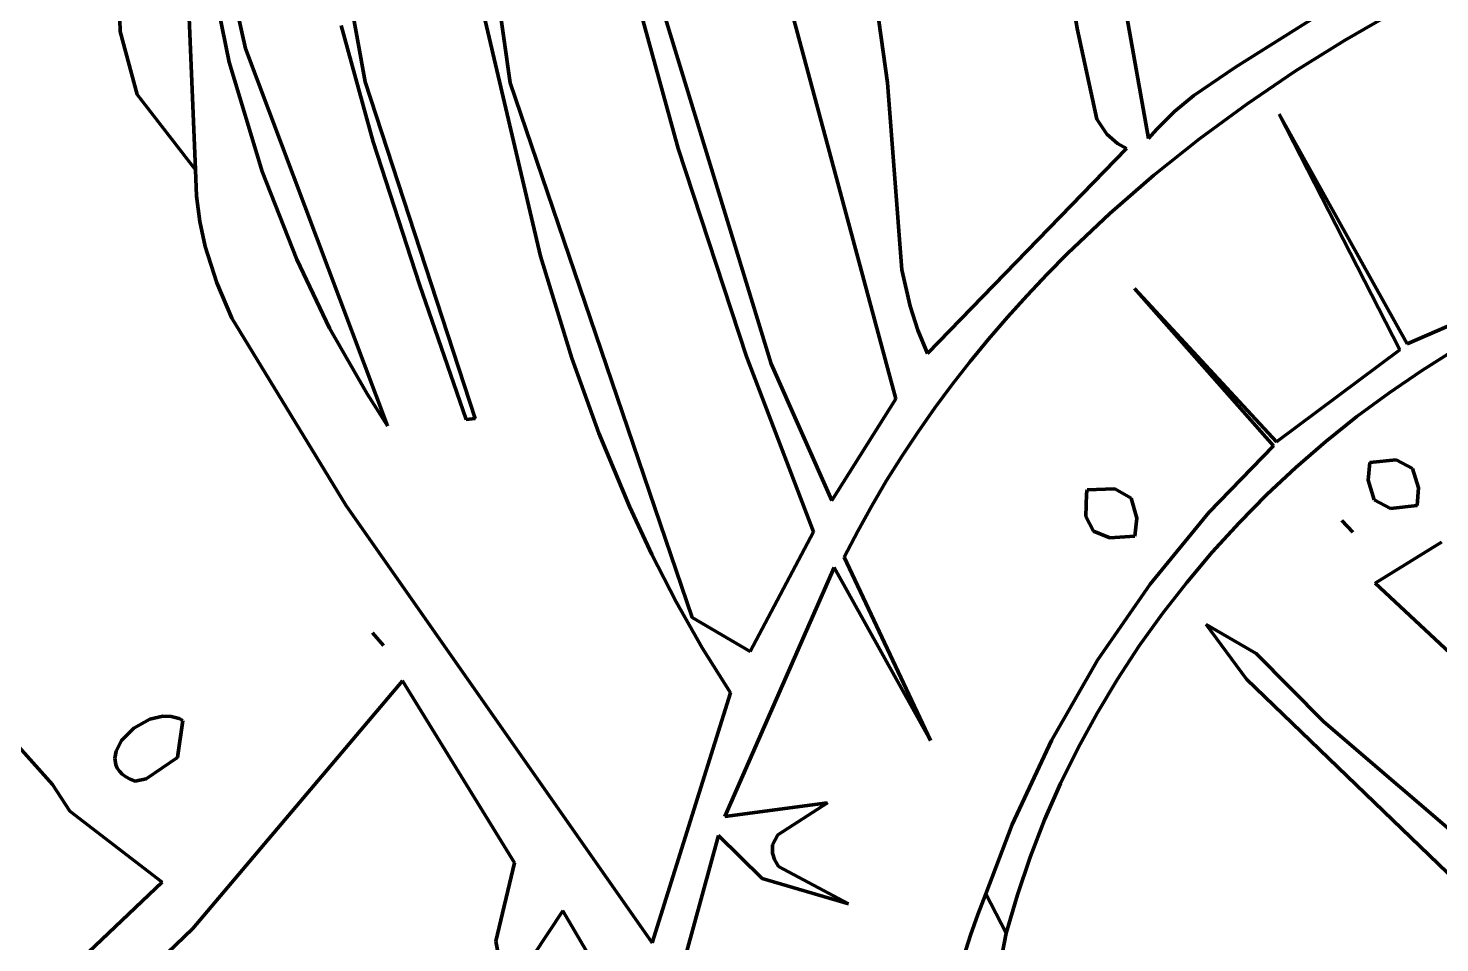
# Model space of a CAD drawing. Header units: millimetres. Extents: x 0 to 10.4, y 0 to 8.2.
# Drawn here: x 5.85 to 6.538, y 1.318 to 1.764 of the extents above; entities that cross this region are included whole.
import ezdxf

# ---------------------------------------------------------------- set-up
doc = ezdxf.new("R2010")
doc.units = ezdxf.units.MM
for name, color, linetype, lineweight in [('color#000000ff', 7, 'CONTINUOUS', 100), ('color#929292ff', 7, 'CONTINUOUS', 100), ('color#ffffffff', 7, 'CONTINUOUS', 100)]:
    doc.layers.add(name, color=color, linetype=linetype, lineweight=lineweight)

msp = doc.modelspace()

# ---------------------------------------------------------------- linework, layer by layer
at = {"layer": 'color#000000ff'}
for p, q in [((6.05042, 1.97695), (6.08456, 1.73746)), ((5.98457, 1.89955), (6.01384, 1.73804)), ((5.94753, 1.7475), (5.93288, 1.81995)), ((6.14482, 1.81965), (6.21179, 1.6004)), ((5.94421, 1.80427), (5.95548, 1.75416)), ((6.09923, 1.65296), (6.06674, 1.7918)), ((6.36103, 1.76391), (6.35679, 1.79037)), ((6.27263, 1.58334), (6.21839, 1.78501)), ((6.16634, 1.70541), (6.14633, 1.77893)), ((6.43813, 1.74511), (6.49507, 1.78104)), ((6.38455, 1.77336), (6.39569, 1.71029)), ((6.51591, 1.77236), (6.49131, 1.75819)), ((5.89411, 1.76843), (5.89437, 1.76256)), ((5.89437, 1.76256), (5.90264, 1.73185)), ((6.01766, 1.70873), (6.00209, 1.76543)), ((6.26426, 1.76768), (6.26851, 1.73745)), ((6.37052, 1.71973), (6.36103, 1.76391)), ((6.49131, 1.75819), (6.4672, 1.74311)), ((5.95548, 1.75416), (6.02474, 1.57016)), ((5.96357, 1.69431), (5.94753, 1.7475)), ((6.41788, 1.73124), (6.43813, 1.74511)), ((6.4672, 1.74311), (6.44363, 1.72712)), ((6.01384, 1.73804), (6.06748, 1.5737)), ((6.08456, 1.73746), (6.17324, 1.47669)), ((6.26851, 1.73745), (6.27554, 1.64623)), ((5.90264, 1.73185), (5.93101, 1.69502)), ((6.40848, 1.72346), (6.41788, 1.73124)), ((6.39975, 1.71491), (6.40848, 1.72346)), ((6.44363, 1.72712), (6.42068, 1.71022)), ((6.51823, 1.60729), (6.45951, 1.72228)), ((6.45951, 1.72228), (6.52191, 1.61013)), ((6.37543, 1.71248), (6.37052, 1.71973)), ((6.39569, 1.71029), (6.39975, 1.71491)), ((6.04025, 1.63917), (6.01766, 1.70873)), ((6.38069, 1.70798), (6.37543, 1.71248)), ((6.38509, 1.70551), (6.38069, 1.70798)), ((6.42068, 1.71022), (6.39842, 1.69244)), ((6.19971, 1.60401), (6.16634, 1.70541)), ((6.28793, 1.60546), (6.38509, 1.70551)), ((5.93101, 1.69502), (5.93154, 1.68225)), ((5.98049, 1.65126), (5.96357, 1.69431)), ((6.39842, 1.69244), (6.37692, 1.67377)), ((5.93154, 1.68225), (5.93318, 1.6698)), ((6.37692, 1.67377), (6.35626, 1.65421)), ((5.93318, 1.6698), (5.93583, 1.65764)), ((6.52191, 1.61013), (6.65938, 1.67013)), ((5.93583, 1.65764), (5.94145, 1.63991)), ((6.11455, 1.60327), (6.09923, 1.65296)), ((6.35626, 1.65421), (6.34627, 1.64411)), ((5.99647, 1.61791), (5.98049, 1.65126)), ((6.27554, 1.64623), (6.27951, 1.6285)), ((5.94145, 1.63991), (5.94874, 1.62271)), ((6.06306, 1.57333), (6.04025, 1.63917)), ((6.34627, 1.64411), (6.33652, 1.63379)), ((6.33652, 1.63379), (6.32701, 1.62325)), ((6.45677, 1.56042), (6.38889, 1.63714)), ((6.38889, 1.63714), (6.4582, 1.56234)), ((6.27951, 1.6285), (6.28322, 1.61689)), ((5.94874, 1.62271), (6.00436, 1.53143)), ((6.01473, 1.58574), (5.99647, 1.61791)), ((6.32701, 1.62325), (6.31775, 1.61249)), ((6.28322, 1.61689), (6.28793, 1.60546)), ((6.31775, 1.61249), (6.30876, 1.60152)), ((6.23247, 1.51851), (6.19971, 1.60401)), ((6.4582, 1.56234), (6.51823, 1.60729)), ((6.54535, 1.60736), (6.52894, 1.59708)), ((6.12774, 1.56667), (6.11455, 1.60327)), ((6.21179, 1.6004), (6.24134, 1.53375)), ((6.30876, 1.60152), (6.30004, 1.59034)), ((6.52894, 1.59708), (6.51294, 1.58618)), ((6.30004, 1.59034), (6.29161, 1.57895)), ((6.02474, 1.57016), (6.01473, 1.58574)), ((6.24134, 1.53375), (6.27263, 1.58334)), ((6.51294, 1.58618), (6.49737, 1.57467)), ((6.29161, 1.57895), (6.28346, 1.56734)), ((6.06748, 1.5737), (6.06306, 1.57333)), ((6.49737, 1.57467), (6.48226, 1.56258)), ((6.14261, 1.5308), (6.12774, 1.56667)), ((6.28346, 1.56734), (6.27562, 1.55552)), ((6.48226, 1.56258), (6.46763, 1.5499)), ((6.27562, 1.55552), (6.26808, 1.54349)), ((6.42524, 1.52797), (6.45677, 1.56042)), ((6.46763, 1.5499), (6.45351, 1.53668)), ((6.5029, 1.54362), (6.50363, 1.55234)), ((6.50363, 1.55234), (6.51653, 1.55356)), ((6.51653, 1.55356), (6.52447, 1.54943)), ((6.52447, 1.54943), (6.52744, 1.53993)), ((6.26808, 1.54349), (6.26087, 1.53125)), ((6.50582, 1.53407), (6.5029, 1.54362)), ((6.45351, 1.53668), (6.43991, 1.52292)), ((6.52744, 1.53993), (6.52678, 1.53128)), ((6.00436, 1.53143), (6.15374, 1.31811)), ((6.15355, 1.50738), (6.14261, 1.5308)), ((6.26087, 1.53125), (6.25398, 1.5188)), ((6.39659, 1.49303), (6.42524, 1.52797)), ((6.51378, 1.52996), (6.50582, 1.53407)), ((6.52678, 1.53128), (6.51378, 1.52996)), ((6.43991, 1.52292), (6.42687, 1.50864)), ((6.2015, 1.46008), (6.23247, 1.51851)), ((6.25398, 1.5188), (6.24743, 1.50614)), ((6.16538, 1.4844), (6.15355, 1.50738)), ((6.42687, 1.50864), (6.41439, 1.49386)), ((6.24241, 1.50113), (6.18913, 1.37963)), ((6.28953, 1.41667), (6.24241, 1.50113)), ((6.24743, 1.50614), (6.28953, 1.41667)), ((5.86128, 1.39521), (5.77205, 1.49504)), ((6.41439, 1.49386), (6.40252, 1.4786)), ((6.37096, 1.45586), (6.39659, 1.49303)), ((6.17817, 1.46192), (6.16538, 1.4844)), ((6.17324, 1.47669), (6.2015, 1.46008)), ((6.40252, 1.4786), (6.39127, 1.46288)), ((6.01733, 1.4692), (6.02276, 1.46304)), ((6.02276, 1.46304), (6.01733, 1.4692)), ((6.19196, 1.43998), (6.17817, 1.46192)), ((6.39127, 1.46288), (6.38066, 1.44672)), ((6.3485, 1.41669), (6.37096, 1.45586)), ((6.03193, 1.44583), (5.92983, 1.32496)), ((6.08668, 1.35713), (6.03193, 1.44583)), ((6.38066, 1.44672), (6.37071, 1.43013)), ((6.15374, 1.31811), (6.19196, 1.43998)), ((5.90883, 1.42709), (5.90107, 1.42277)), ((5.9151, 1.42857), (5.90883, 1.42709)), ((5.91922, 1.42848), (5.9151, 1.42857)), ((5.92312, 1.42739), (5.91922, 1.42848)), ((5.92228, 1.40841), (5.92494, 1.42643)), ((5.92494, 1.42643), (5.92312, 1.42739)), ((6.37071, 1.43013), (6.36146, 1.41313)), ((5.90107, 1.42277), (5.89506, 1.41669)), ((5.8924, 1.41157), (5.89178, 1.40812)), ((5.89506, 1.41669), (5.8924, 1.41157)), ((6.32934, 1.37576), (6.3485, 1.41669)), ((6.36146, 1.41313), (6.35292, 1.39575)), ((5.89178, 1.40812), (5.89226, 1.4048)), ((5.89226, 1.4048), (5.89296, 1.40323)), ((5.90704, 1.3981), (5.92228, 1.40841)), ((5.89296, 1.40323), (5.89399, 1.40173)), ((5.89399, 1.40173), (5.89536, 1.40032)), ((5.89536, 1.40032), (5.89709, 1.39902)), ((5.89709, 1.39902), (5.89921, 1.39785)), ((5.89921, 1.39785), (5.90173, 1.39682)), ((5.90173, 1.39682), (5.90704, 1.3981)), ((5.86988, 1.38224), (5.86128, 1.39521)), ((6.35292, 1.39575), (6.34512, 1.37799)), ((6.18913, 1.37963), (6.23918, 1.3864)), ((6.23918, 1.3864), (6.21506, 1.37071)), ((5.91476, 1.34758), (5.86988, 1.38224)), ((6.34512, 1.37799), (6.33808, 1.35988)), ((6.1861, 1.37033), (6.17022, 1.31212)), ((6.20745, 1.34947), (6.1861, 1.37033)), ((6.21506, 1.37071), (6.21248, 1.36591)), ((6.31648, 1.34191), (6.32934, 1.37576)), ((6.21248, 1.36591), (6.21237, 1.36174)), ((6.07744, 1.31886), (6.08668, 1.35713)), ((6.21237, 1.36174), (6.21337, 1.35866)), ((6.21337, 1.35866), (6.21534, 1.3553)), ((6.33808, 1.35988), (6.33183, 1.34144)), ((6.24944, 1.337), (6.20745, 1.34947)), ((6.21534, 1.3553), (6.24944, 1.337)), ((5.75917, 1.19976), (5.91476, 1.34758)), ((6.32638, 1.32268), (6.31648, 1.34191)), ((6.33183, 1.34144), (6.32638, 1.32268)), ((6.11017, 1.33358), (6.08504, 1.29581)), ((6.12727, 1.30453), (6.11017, 1.33358)), ((5.92983, 1.32496), (5.87779, 1.27531)), ((6.08026, 1.30409), (6.07744, 1.31886))]:
    msp.add_line(p, q, dxfattribs=at)
at = {"layer": 'color#929292ff'}
for p, q in [((5.92164, 1.92064), (5.93101, 1.69502)), ((5.89437, 1.76256), (5.89411, 1.76843)), ((5.90264, 1.73185), (5.89437, 1.76256)), ((5.93101, 1.69502), (5.90264, 1.73185)), ((6.36512, 1.5259), (6.36552, 1.53702)), ((6.36552, 1.53702), (6.36592, 1.53893)), ((6.36592, 1.53893), (6.37931, 1.53951)), ((6.37931, 1.53951), (6.38735, 1.53492)), ((6.38735, 1.53492), (6.39005, 1.52518)), ((6.3689, 1.51877), (6.36512, 1.5259)), ((6.39005, 1.52518), (6.38902, 1.51646)), ((6.48999, 1.52405), (6.4954, 1.51836)), ((6.4954, 1.51836), (6.48999, 1.52405)), ((6.37687, 1.51562), (6.3689, 1.51877)), ((6.38902, 1.51646), (6.37687, 1.51562)), ((6.5062, 1.49341), (6.53861, 1.51345)), ((6.60695, 1.39937), (6.5062, 1.49341)), ((6.42382, 1.47336), (6.44827, 1.45909)), ((6.44351, 1.44659), (6.42382, 1.47336)), ((6.01733, 1.4692), (6.02276, 1.46304)), ((6.02276, 1.46304), (6.01733, 1.4692)), ((6.44827, 1.45909), (6.48132, 1.42579)), ((6.55828, 1.33593), (6.44351, 1.44659)), ((6.48132, 1.42579), (6.66335, 1.26966)), ((6.31255, 1.3319), (6.31648, 1.34191)), ((6.31648, 1.34191), (6.32638, 1.32268)), ((6.30894, 1.32179), (6.31255, 1.3319)), ((6.30566, 1.3116), (6.30894, 1.32179)), ((6.32638, 1.32268), (6.32358, 1.30839))]:
    msp.add_line(p, q, dxfattribs=at)
at = {"layer": 'color#ffffffff'}
for p, q in [((6.08456, 1.73746), (6.05042, 1.97695)), ((5.93101, 1.69502), (5.92164, 1.92064)), ((6.01384, 1.73804), (5.98457, 1.89955)), ((5.93288, 1.81995), (5.94753, 1.7475)), ((6.21179, 1.6004), (6.14482, 1.81965)), ((5.95548, 1.75416), (5.94421, 1.80427)), ((6.06674, 1.7918), (6.09923, 1.65296)), ((6.35679, 1.79037), (6.36103, 1.76391)), ((6.21839, 1.78501), (6.27263, 1.58334)), ((6.14633, 1.77893), (6.16634, 1.70541)), ((6.49507, 1.78104), (6.43813, 1.74511)), ((6.39569, 1.71029), (6.38455, 1.77336)), ((6.49131, 1.75819), (6.51591, 1.77236)), ((6.00209, 1.76543), (6.01766, 1.70873)), ((6.26851, 1.73745), (6.26426, 1.76768)), ((6.36103, 1.76391), (6.37052, 1.71973)), ((6.4672, 1.74311), (6.49131, 1.75819)), ((6.02474, 1.57016), (5.95548, 1.75416)), ((5.94753, 1.7475), (5.96357, 1.69431)), ((6.43813, 1.74511), (6.41788, 1.73124)), ((6.44363, 1.72712), (6.4672, 1.74311)), ((6.06748, 1.5737), (6.01384, 1.73804)), ((6.17324, 1.47669), (6.08456, 1.73746)), ((6.27554, 1.64623), (6.26851, 1.73745)), ((6.41788, 1.73124), (6.40848, 1.72346)), ((6.40848, 1.72346), (6.39975, 1.71491)), ((6.42068, 1.71022), (6.44363, 1.72712)), ((6.52191, 1.61013), (6.45951, 1.72228)), ((6.45951, 1.72228), (6.51823, 1.60729)), ((6.37052, 1.71973), (6.37543, 1.71248)), ((6.39975, 1.71491), (6.39569, 1.71029)), ((6.01766, 1.70873), (6.04025, 1.63917)), ((6.37543, 1.71248), (6.38069, 1.70798)), ((6.38069, 1.70798), (6.38509, 1.70551)), ((6.39842, 1.69244), (6.42068, 1.71022)), ((6.16634, 1.70541), (6.19971, 1.60401)), ((6.38509, 1.70551), (6.28793, 1.60546)), ((5.93154, 1.68225), (5.93101, 1.69502)), ((5.96357, 1.69431), (5.98049, 1.65126)), ((6.37692, 1.67377), (6.39842, 1.69244)), ((5.93318, 1.6698), (5.93154, 1.68225)), ((6.35626, 1.65421), (6.37692, 1.67377)), ((5.93583, 1.65764), (5.93318, 1.6698)), ((6.65938, 1.67013), (6.52191, 1.61013)), ((5.94145, 1.63991), (5.93583, 1.65764)), ((6.09923, 1.65296), (6.11455, 1.60327)), ((6.34627, 1.64411), (6.35626, 1.65421)), ((5.98049, 1.65126), (5.99647, 1.61791)), ((6.27951, 1.6285), (6.27554, 1.64623)), ((5.94874, 1.62271), (5.94145, 1.63991)), ((6.04025, 1.63917), (6.06306, 1.57333)), ((6.33652, 1.63379), (6.34627, 1.64411)), ((6.32701, 1.62325), (6.33652, 1.63379)), ((6.4582, 1.56234), (6.38889, 1.63714)), ((6.38889, 1.63714), (6.45677, 1.56042)), ((6.28322, 1.61689), (6.27951, 1.6285)), ((6.00436, 1.53143), (5.94874, 1.62271)), ((5.99647, 1.61791), (6.01473, 1.58574)), ((6.31775, 1.61249), (6.32701, 1.62325)), ((6.28793, 1.60546), (6.28322, 1.61689)), ((6.30876, 1.60152), (6.31775, 1.61249)), ((6.19971, 1.60401), (6.23247, 1.51851)), ((6.51823, 1.60729), (6.4582, 1.56234)), ((6.52894, 1.59708), (6.54535, 1.60736)), ((6.11455, 1.60327), (6.12774, 1.56667)), ((6.24134, 1.53375), (6.21179, 1.6004)), ((6.30004, 1.59034), (6.30876, 1.60152)), ((6.51294, 1.58618), (6.52894, 1.59708)), ((6.29161, 1.57895), (6.30004, 1.59034)), ((6.01473, 1.58574), (6.02474, 1.57016)), ((6.27263, 1.58334), (6.24134, 1.53375)), ((6.49737, 1.57467), (6.51294, 1.58618)), ((6.28346, 1.56734), (6.29161, 1.57895)), ((6.06306, 1.57333), (6.06748, 1.5737)), ((6.48226, 1.56258), (6.49737, 1.57467)), ((6.12774, 1.56667), (6.14261, 1.5308)), ((6.27562, 1.55552), (6.28346, 1.56734)), ((6.46763, 1.5499), (6.48226, 1.56258)), ((6.26808, 1.54349), (6.27562, 1.55552)), ((6.45677, 1.56042), (6.42524, 1.52797)), ((6.45351, 1.53668), (6.46763, 1.5499)), ((6.50363, 1.55234), (6.5029, 1.54362)), ((6.51653, 1.55356), (6.50363, 1.55234)), ((6.52447, 1.54943), (6.51653, 1.55356)), ((6.52744, 1.53993), (6.52447, 1.54943)), ((6.26087, 1.53125), (6.26808, 1.54349)), ((6.5029, 1.54362), (6.50582, 1.53407)), ((6.36552, 1.53702), (6.36512, 1.5259)), ((6.36592, 1.53893), (6.36552, 1.53702)), ((6.37931, 1.53951), (6.36592, 1.53893)), ((6.38735, 1.53492), (6.37931, 1.53951)), ((6.39005, 1.52518), (6.38735, 1.53492)), ((6.43991, 1.52292), (6.45351, 1.53668)), ((6.52678, 1.53128), (6.52744, 1.53993)), ((6.15374, 1.31811), (6.00436, 1.53143)), ((6.14261, 1.5308), (6.15355, 1.50738)), ((6.25398, 1.5188), (6.26087, 1.53125)), ((6.42524, 1.52797), (6.39659, 1.49303)), ((6.50582, 1.53407), (6.51378, 1.52996)), ((6.51378, 1.52996), (6.52678, 1.53128)), ((6.36512, 1.5259), (6.3689, 1.51877)), ((6.38902, 1.51646), (6.39005, 1.52518)), ((6.42687, 1.50864), (6.43991, 1.52292)), ((6.48999, 1.52405), (6.4954, 1.51836)), ((6.4954, 1.51836), (6.48999, 1.52405)), ((6.23247, 1.51851), (6.2015, 1.46008)), ((6.24743, 1.50614), (6.25398, 1.5188)), ((6.3689, 1.51877), (6.37687, 1.51562)), ((6.37687, 1.51562), (6.38902, 1.51646)), ((6.15355, 1.50738), (6.16538, 1.4844)), ((6.41439, 1.49386), (6.42687, 1.50864)), ((6.53861, 1.51345), (6.5062, 1.49341)), ((6.18913, 1.37963), (6.24241, 1.50113)), ((6.24241, 1.50113), (6.28953, 1.41667)), ((6.28953, 1.41667), (6.24743, 1.50614)), ((5.77205, 1.49504), (5.86128, 1.39521)), ((6.40252, 1.4786), (6.41439, 1.49386)), ((6.39659, 1.49303), (6.37096, 1.45586)), ((6.5062, 1.49341), (6.60695, 1.39937)), ((6.16538, 1.4844), (6.17817, 1.46192)), ((6.2015, 1.46008), (6.17324, 1.47669)), ((6.39127, 1.46288), (6.40252, 1.4786)), ((6.42382, 1.47336), (6.44351, 1.44659)), ((6.44827, 1.45909), (6.42382, 1.47336)), ((6.17817, 1.46192), (6.19196, 1.43998)), ((6.38066, 1.44672), (6.39127, 1.46288)), ((6.37096, 1.45586), (6.3485, 1.41669)), ((6.48132, 1.42579), (6.44827, 1.45909)), ((5.92983, 1.32496), (6.03193, 1.44583)), ((6.03193, 1.44583), (6.08668, 1.35713)), ((6.37071, 1.43013), (6.38066, 1.44672)), ((6.44351, 1.44659), (6.55828, 1.33593)), ((6.19196, 1.43998), (6.15374, 1.31811)), ((5.90107, 1.42277), (5.90883, 1.42709)), ((5.90883, 1.42709), (5.9151, 1.42857)), ((5.9151, 1.42857), (5.91922, 1.42848)), ((5.91922, 1.42848), (5.92312, 1.42739)), ((5.92494, 1.42643), (5.92228, 1.40841)), ((5.92312, 1.42739), (5.92494, 1.42643)), ((6.36146, 1.41313), (6.37071, 1.43013)), ((6.66335, 1.26966), (6.48132, 1.42579)), ((5.89506, 1.41669), (5.90107, 1.42277)), ((5.89178, 1.40812), (5.8924, 1.41157)), ((5.8924, 1.41157), (5.89506, 1.41669)), ((6.3485, 1.41669), (6.32934, 1.37576)), ((6.35292, 1.39575), (6.36146, 1.41313)), ((5.89226, 1.4048), (5.89178, 1.40812)), ((5.89296, 1.40323), (5.89226, 1.4048)), ((5.92228, 1.40841), (5.90704, 1.3981)), ((5.89399, 1.40173), (5.89296, 1.40323)), ((5.89536, 1.40032), (5.89399, 1.40173)), ((5.89709, 1.39902), (5.89536, 1.40032)), ((5.89921, 1.39785), (5.89709, 1.39902)), ((5.90173, 1.39682), (5.89921, 1.39785)), ((5.90704, 1.3981), (5.90173, 1.39682)), ((5.86128, 1.39521), (5.86988, 1.38224)), ((6.34512, 1.37799), (6.35292, 1.39575)), ((6.23918, 1.3864), (6.18913, 1.37963)), ((6.21506, 1.37071), (6.23918, 1.3864)), ((5.86988, 1.38224), (5.91476, 1.34758)), ((6.33808, 1.35988), (6.34512, 1.37799)), ((6.17022, 1.31212), (6.1861, 1.37033)), ((6.1861, 1.37033), (6.20745, 1.34947)), ((6.21248, 1.36591), (6.21506, 1.37071)), ((6.32934, 1.37576), (6.31648, 1.34191)), ((6.21237, 1.36174), (6.21248, 1.36591)), ((6.08668, 1.35713), (6.07744, 1.31886)), ((6.21337, 1.35866), (6.21237, 1.36174)), ((6.21534, 1.3553), (6.21337, 1.35866)), ((6.33183, 1.34144), (6.33808, 1.35988)), ((6.20745, 1.34947), (6.24944, 1.337)), ((6.24944, 1.337), (6.21534, 1.3553)), ((5.91476, 1.34758), (5.75917, 1.19976)), ((6.31648, 1.34191), (6.31255, 1.3319)), ((6.32638, 1.32268), (6.33183, 1.34144)), ((6.08504, 1.29581), (6.11017, 1.33358)), ((6.11017, 1.33358), (6.12727, 1.30453)), ((6.31255, 1.3319), (6.30894, 1.32179)), ((5.87779, 1.27531), (5.92983, 1.32496)), ((6.30894, 1.32179), (6.30566, 1.3116)), ((6.32358, 1.30839), (6.32638, 1.32268)), ((6.07744, 1.31886), (6.08026, 1.30409))]:
    msp.add_line(p, q, dxfattribs=at)

doc.saveas('drawing.dxf')
